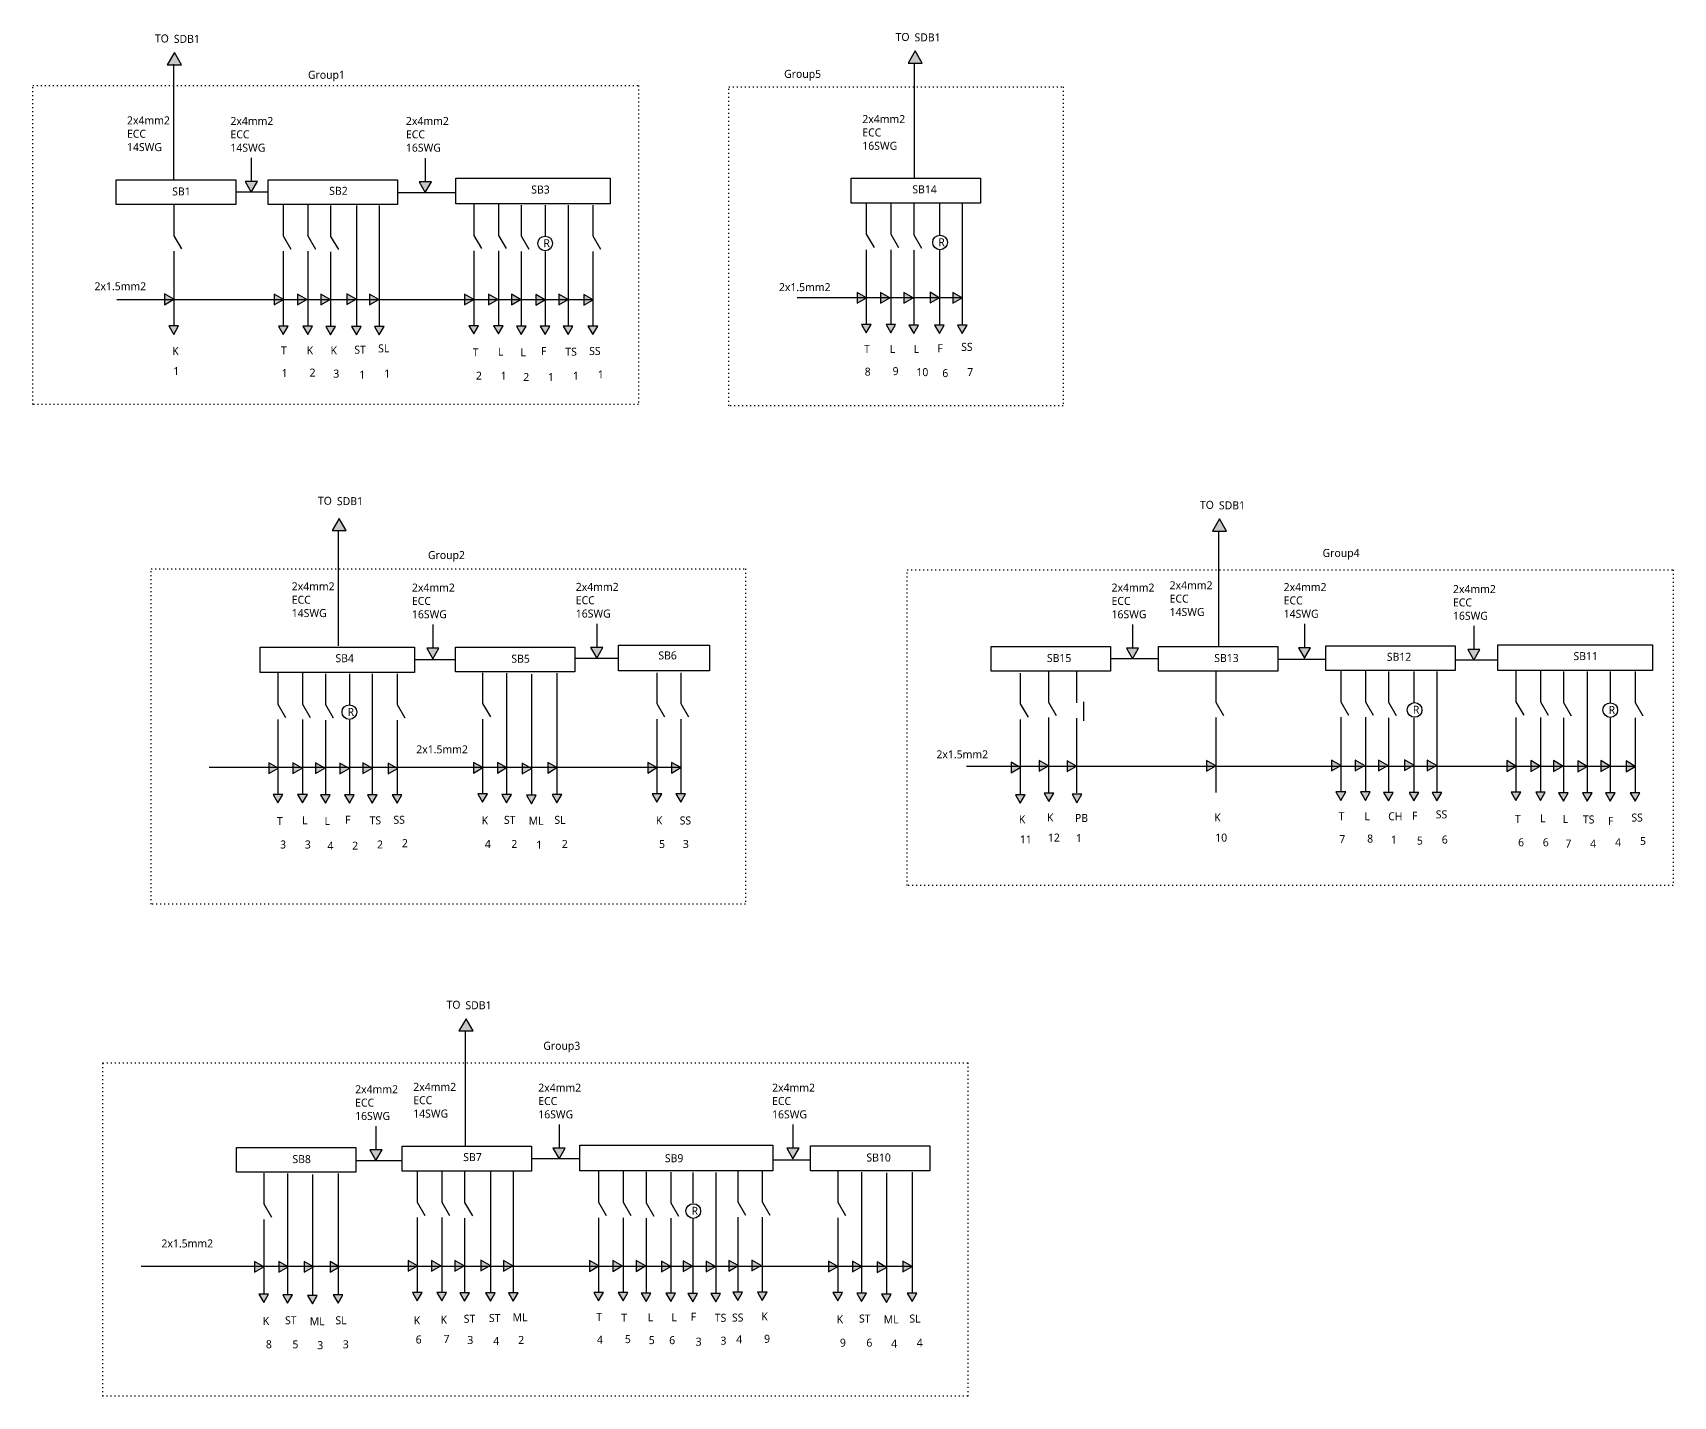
# Model space of a CAD drawing. Header units: inches. Extents: x 25 to 189, y -88 to 48.
import ezdxf

# ---------------------------------------------------------------- set-up
doc = ezdxf.new("R2010")
doc.units = ezdxf.units.IN
doc.header["$LTSCALE"] = 0.1
doc.header["$MEASUREMENT"] = 0
doc.linetypes.add('ACAD_ISO07W100', pattern=[3, 0, -3])

msp = doc.modelspace()

# ---------------------------------------------------------------- hatches: boundary and pattern name
at = {"linetype": 'Continuous'}
h = msp.add_hatch(color=250, dxfattribs=at)
h.paths.add_polyline_path([(39.34, 17.85), (39.82, 18.69), (38.85, 18.69)])
h.paths.add_polyline_path([(39.34, 21.36), (38.41, 21.89), (38.41, 20.82)])
h.paths.add_polyline_path([(50.29, 21.34), (49.36, 21.88), (49.36, 20.8)])
h.paths.add_polyline_path([(52.63, 21.34), (51.7, 21.88), (51.7, 20.8)])
h.paths.add_polyline_path([(54.97, 21.34), (54.04, 21.88), (54.04, 20.8)])
h.paths.add_polyline_path([(57.57, 21.37), (56.65, 21.91), (56.65, 20.84)])
h.paths.add_polyline_path([(59.85, 21.34), (58.92, 21.88), (58.92, 20.8)])
h.paths.add_polyline_path([(50.27, 17.85), (50.76, 18.68), (49.79, 18.68)])
h.paths.add_polyline_path([(52.73, 17.85), (53.21, 18.68), (52.25, 18.68)])
h.paths.add_polyline_path([(55.02, 17.79), (55.51, 18.63), (54.54, 18.63)])
h.paths.add_polyline_path([(57.59, 17.79), (58.07, 18.63), (57.1, 18.63)])
h.paths.add_polyline_path([(59.88, 17.79), (60.36, 18.63), (59.4, 18.63)])
h.paths.add_polyline_path([(69.33, 21.34), (68.41, 21.88), (68.41, 20.81)])
h.paths.add_polyline_path([(71.74, 21.34), (70.81, 21.88), (70.81, 20.81)])
h.paths.add_polyline_path([(74.02, 21.34), (73.09, 21.88), (73.09, 20.81)])
h.paths.add_polyline_path([(76.45, 21.31), (75.53, 21.84), (75.53, 20.77)])
h.paths.add_polyline_path([(78.76, 21.34), (77.83, 21.88), (77.83, 20.81)])
h.paths.add_polyline_path([(81.27, 21.31), (80.34, 21.84), (80.34, 20.77)])
h.paths.add_polyline_path([(69.33, 17.89), (69.81, 18.72), (68.85, 18.72)])
h.paths.add_polyline_path([(71.79, 17.89), (72.27, 18.72), (71.3, 18.72)])
h.paths.add_polyline_path([(74.08, 17.83), (74.56, 18.67), (73.6, 18.67)])
h.paths.add_polyline_path([(76.46, 17.83), (76.95, 18.67), (75.98, 18.67)])
h.paths.add_polyline_path([(78.76, 17.83), (79.24, 18.67), (78.28, 18.67)])
h.paths.add_polyline_path([(81.24, 17.83), (81.72, 18.67), (80.75, 18.67)])
h.paths.add_polyline_path([(64.48, 32.04), (65.09, 33.09), (63.87, 33.09)])
h.paths.add_polyline_path([(47.09, 32.08), (47.7, 33.13), (46.48, 33.13)])
h.paths.add_polyline_path([(39.4, 46.04), (38.69, 44.81), (40.1, 44.81)])
h = msp.add_hatch(color=250, dxfattribs=at)
h.paths.add_polyline_path([(113.46, 46.19), (112.75, 44.96), (114.16, 44.96)])
h.paths.add_polyline_path([(108.59, 21.49), (107.66, 22.03), (107.66, 20.96)])
h.paths.add_polyline_path([(110.93, 21.49), (110, 22.03), (110, 20.96)])
h.paths.add_polyline_path([(113.27, 21.49), (112.34, 22.03), (112.34, 20.96)])
h.paths.add_polyline_path([(115.87, 21.52), (114.95, 22.06), (114.95, 20.99)])
h.paths.add_polyline_path([(118.15, 21.49), (117.22, 22.03), (117.22, 20.96)])
h.paths.add_polyline_path([(108.57, 18), (109.06, 18.83), (108.09, 18.83)])
h.paths.add_polyline_path([(111.03, 18), (111.51, 18.83), (110.55, 18.83)])
h.paths.add_polyline_path([(113.32, 17.94), (113.81, 18.78), (112.84, 18.78)])
h.paths.add_polyline_path([(115.89, 17.94), (116.37, 18.78), (115.4, 18.78)])
h.paths.add_polyline_path([(118.18, 17.94), (118.66, 18.78), (117.7, 18.78)])
h = msp.add_hatch(color=250, dxfattribs=at)
h.paths.add_polyline_path([(49.76, -25.51), (48.83, -24.98), (48.83, -26.05)])
h.paths.add_polyline_path([(52.16, -25.51), (51.23, -24.98), (51.23, -26.05)])
h.paths.add_polyline_path([(54.44, -25.51), (53.51, -24.98), (53.51, -26.05)])
h.paths.add_polyline_path([(56.88, -25.55), (55.95, -25.01), (55.95, -26.08)])
h.paths.add_polyline_path([(59.18, -25.51), (58.25, -24.98), (58.25, -26.05)])
h.paths.add_polyline_path([(61.69, -25.55), (60.76, -25.01), (60.76, -26.08)])
h.paths.add_polyline_path([(49.75, -28.96), (50.23, -28.13), (49.27, -28.13)])
h.paths.add_polyline_path([(61.66, -29.02), (62.14, -28.18), (61.17, -28.18)])
h.paths.add_polyline_path([(59.18, -29.02), (59.66, -28.18), (58.7, -28.18)])
h.paths.add_polyline_path([(56.89, -29.02), (57.37, -28.18), (56.4, -28.18)])
h.paths.add_polyline_path([(54.5, -29.02), (54.98, -28.18), (54.02, -28.18)])
h.paths.add_polyline_path([(52.21, -28.96), (52.69, -28.13), (51.72, -28.13)])
h.paths.add_polyline_path([(77.65, -25.46), (76.73, -24.93), (76.73, -26)])
h.paths.add_polyline_path([(75.09, -25.55), (74.16, -25.02), (74.16, -26.09)])
h.paths.add_polyline_path([(72.61, -25.46), (71.69, -24.93), (71.69, -26)])
h.paths.add_polyline_path([(70.23, -25.46), (69.3, -24.93), (69.3, -26)])
h.paths.add_polyline_path([(70.22, -28.92), (70.7, -28.08), (69.74, -28.08)])
h.paths.add_polyline_path([(72.61, -28.97), (73.09, -28.13), (72.13, -28.13)])
h.paths.add_polyline_path([(75.09, -29.06), (75.57, -28.22), (74.6, -28.22)])
h.paths.add_polyline_path([(77.65, -28.97), (78.13, -28.13), (77.17, -28.13)])
h.paths.add_polyline_path([(87.64, -25.46), (86.72, -24.93), (86.72, -26)])
h.paths.add_polyline_path([(90.03, -25.46), (89.1, -24.93), (89.1, -26)])
h.paths.add_polyline_path([(87.64, -28.92), (88.12, -28.08), (87.16, -28.08)])
h.paths.add_polyline_path([(90.03, -28.92), (90.51, -28.08), (89.54, -28.08)])
h.paths.add_polyline_path([(65.24, -14.57), (65.85, -13.52), (64.63, -13.52)])
h.paths.add_polyline_path([(81.62, -14.5), (82.23, -13.45), (81.01, -13.45)])
h.paths.add_polyline_path([(55.87, -0.54), (55.16, -1.77), (56.58, -1.77)])
h = msp.add_hatch(color=250, dxfattribs=at)
h.paths.add_polyline_path([(143.89, -0.59), (143.18, -1.81), (144.6, -1.81)])
h.paths.add_polyline_path([(152.39, -14.52), (153, -13.47), (151.78, -13.47)])
h.paths.add_polyline_path([(135.19, -14.57), (135.8, -13.52), (134.58, -13.52)])
h.paths.add_polyline_path([(169.33, -14.71), (169.94, -13.66), (168.72, -13.66)])
h.paths.add_polyline_path([(123.98, -25.45), (123.06, -24.91), (123.06, -25.99)])
h.paths.add_polyline_path([(126.79, -25.27), (125.87, -24.74), (125.87, -25.81)])
h.paths.add_polyline_path([(129.6, -25.32), (128.67, -24.79), (128.67, -25.86)])
h.paths.add_polyline_path([(143.53, -25.27), (142.6, -24.74), (142.6, -25.81)])
h.paths.add_polyline_path([(156.04, -25.24), (155.11, -24.7), (155.11, -25.77)])
h.paths.add_polyline_path([(158.38, -25.24), (157.45, -24.7), (157.45, -25.77)])
h.paths.add_polyline_path([(160.72, -25.24), (159.79, -24.7), (159.79, -25.77)])
h.paths.add_polyline_path([(163.33, -25.2), (162.4, -24.67), (162.4, -25.74)])
h.paths.add_polyline_path([(165.6, -25.24), (164.67, -24.7), (164.67, -25.77)])
h.paths.add_polyline_path([(173.54, -25.3), (172.61, -24.76), (172.61, -25.83)])
h.paths.add_polyline_path([(175.95, -25.3), (175.02, -24.76), (175.02, -25.83)])
h.paths.add_polyline_path([(178.22, -25.3), (177.29, -24.76), (177.29, -25.83)])
h.paths.add_polyline_path([(180.66, -25.33), (179.73, -24.79), (179.73, -25.87)])
h.paths.add_polyline_path([(182.97, -25.3), (182.04, -24.76), (182.04, -25.83)])
h.paths.add_polyline_path([(185.47, -25.33), (184.54, -24.79), (184.54, -25.87)])
h.paths.add_polyline_path([(156.02, -28.73), (156.51, -27.89), (155.54, -27.89)])
h.paths.add_polyline_path([(158.48, -28.73), (158.96, -27.89), (158, -27.89)])
h.paths.add_polyline_path([(160.78, -28.78), (161.26, -27.95), (160.29, -27.95)])
h.paths.add_polyline_path([(163.34, -28.78), (163.82, -27.95), (162.85, -27.95)])
h.paths.add_polyline_path([(165.63, -28.78), (166.12, -27.95), (165.15, -27.95)])
h.paths.add_polyline_path([(173.54, -28.75), (174.02, -27.91), (173.05, -27.91)])
h.paths.add_polyline_path([(175.99, -28.75), (176.47, -27.91), (175.51, -27.91)])
h.paths.add_polyline_path([(178.29, -28.8), (178.77, -27.97), (177.8, -27.97)])
h.paths.add_polyline_path([(180.67, -28.8), (181.15, -27.97), (180.19, -27.97)])
h.paths.add_polyline_path([(182.96, -28.8), (183.45, -27.97), (182.48, -27.97)])
h.paths.add_polyline_path([(185.44, -28.8), (185.92, -27.97), (184.96, -27.97)])
h = msp.add_hatch(color=250, dxfattribs=at)
h.paths.add_polyline_path([(129.64, -28.96), (130.12, -28.12), (129.16, -28.12)])
h.paths.add_polyline_path([(126.84, -28.83), (127.32, -28), (126.36, -28)])
h.paths.add_polyline_path([(123.98, -29.02), (124.46, -28.19), (123.49, -28.19)])
h = msp.add_hatch(color=250, dxfattribs=at)
h.paths.add_polyline_path([(48.35, -75.36), (47.42, -74.82), (47.42, -75.89)])
h.paths.add_polyline_path([(50.76, -75.36), (49.83, -74.82), (49.83, -75.89)])
h.paths.add_polyline_path([(53.3, -75.36), (52.37, -74.82), (52.37, -75.89)])
h.paths.add_polyline_path([(55.88, -75.36), (54.96, -74.82), (54.96, -75.89)])
h.paths.add_polyline_path([(48.33, -78.93), (48.81, -78.1), (47.85, -78.1)])
h.paths.add_polyline_path([(50.72, -78.99), (51.2, -78.15), (50.24, -78.15)])
h.paths.add_polyline_path([(53.2, -79.07), (53.68, -78.24), (52.71, -78.24)])
h.paths.add_polyline_path([(55.76, -78.99), (56.24, -78.15), (55.28, -78.15)])
h.paths.add_polyline_path([(63.69, -75.25), (62.76, -74.72), (62.76, -75.79)])
h.paths.add_polyline_path([(66.03, -75.25), (65.1, -74.72), (65.1, -75.79)])
h.paths.add_polyline_path([(68.37, -75.25), (67.44, -74.72), (67.44, -75.79)])
h.paths.add_polyline_path([(70.97, -75.22), (70.05, -74.69), (70.05, -75.76)])
h.paths.add_polyline_path([(73.25, -75.25), (72.32, -74.72), (72.32, -75.79)])
h.paths.add_polyline_path([(63.67, -78.75), (64.16, -77.91), (63.19, -77.91)])
h.paths.add_polyline_path([(66.13, -78.75), (66.61, -77.91), (65.65, -77.91)])
h.paths.add_polyline_path([(68.42, -78.8), (68.91, -77.96), (67.94, -77.96)])
h.paths.add_polyline_path([(70.99, -78.8), (71.47, -77.96), (70.5, -77.96)])
h.paths.add_polyline_path([(73.28, -78.8), (73.76, -77.96), (72.8, -77.96)])
h.paths.add_polyline_path([(81.82, -75.27), (80.89, -74.74), (80.89, -75.81)])
h.paths.add_polyline_path([(84.16, -75.27), (83.23, -74.74), (83.23, -75.81)])
h.paths.add_polyline_path([(86.5, -75.27), (85.57, -74.74), (85.57, -75.81)])
h.paths.add_polyline_path([(89.04, -75.33), (88.11, -74.8), (88.11, -75.87)])
h.paths.add_polyline_path([(91.21, -75.29), (90.28, -74.75), (90.28, -75.83)])
h.paths.add_polyline_path([(93.49, -75.32), (92.56, -74.79), (92.56, -75.86)])
h.paths.add_polyline_path([(95.78, -75.24), (94.85, -74.71), (94.85, -75.78)])
h.paths.add_polyline_path([(98.08, -75.24), (97.15, -74.7), (97.15, -75.77)])
h.paths.add_polyline_path([(81.81, -78.77), (82.29, -77.93), (81.32, -77.93)])
h.paths.add_polyline_path([(84.26, -78.77), (84.74, -77.93), (83.78, -77.93)])
h.paths.add_polyline_path([(86.56, -78.82), (87.04, -77.98), (86.07, -77.98)])
h.paths.add_polyline_path([(89.02, -78.82), (89.5, -77.99), (88.54, -77.99)])
h.paths.add_polyline_path([(95.72, -78.73), (96.2, -77.89), (95.24, -77.89)])
h.paths.add_polyline_path([(91.22, -78.87), (91.71, -78.03), (90.74, -78.03)])
h.paths.add_polyline_path([(93.52, -78.87), (94, -78.03), (93.04, -78.03)])
h.paths.add_polyline_path([(98.18, -78.73), (98.66, -77.89), (97.69, -77.89)])
h.paths.add_polyline_path([(105.73, -75.32), (104.8, -74.78), (104.8, -75.85)])
h.paths.add_polyline_path([(108.12, -75.32), (107.19, -74.78), (107.19, -75.85)])
h.paths.add_polyline_path([(110.59, -75.41), (109.66, -74.87), (109.66, -75.94)])
h.paths.add_polyline_path([(113.16, -75.32), (112.23, -74.78), (112.23, -75.85)])
h.paths.add_polyline_path([(113.15, -78.82), (113.64, -77.99), (112.67, -77.99)])
h.paths.add_polyline_path([(110.59, -78.91), (111.07, -78.08), (110.11, -78.08)])
h.paths.add_polyline_path([(108.11, -78.82), (108.6, -77.99), (107.63, -77.99)])
h.paths.add_polyline_path([(105.72, -78.77), (106.21, -77.93), (105.24, -77.93)])
h.paths.add_polyline_path([(101.25, -64.56), (101.86, -63.51), (100.64, -63.51)])
h.paths.add_polyline_path([(77.86, -64.56), (78.47, -63.51), (77.25, -63.51)])
h.paths.add_polyline_path([(59.55, -64.72), (60.16, -63.66), (58.95, -63.66)])
h.paths.add_polyline_path([(68.56, -50.56), (67.85, -51.78), (69.26, -51.78)])

# ---------------------------------------------------------------- linework, layer by layer
for p, q in [((39.34, 33.3), (39.34, 44.85)), ((113.4, 33.45), (113.4, 45)), ((47.09, 35.5), (47.09, 33.13)), ((64.48, 35.47), (64.48, 33.09)), ((61.69, 33.3), (61.69, 30.82)), ((82.97, 33.45), (82.97, 30.89)), ((119.99, 33.45), (119.99, 30.97)), ((45.52, 32.09), (48.76, 32.09)), ((61.69, 32.04), (67.49, 32.04)), ((39.34, 30.8), (39.34, 30.82)), ((39.34, 30.8), (39.34, 27.71)), ((50.27, 30.79), (50.27, 27.71)), ((52.73, 30.79), (52.73, 27.71)), ((55.02, 30.74), (55.02, 27.65)), ((57.59, 30.74), (57.59, 27.65)), ((59.88, 30.74), (59.88, 27.65)), ((69.33, 30.84), (69.33, 27.75)), ((71.79, 30.84), (71.79, 27.75)), ((74.08, 30.78), (74.08, 27.7)), ((76.46, 30.78), (76.46, 27.7)), ((78.76, 30.78), (78.76, 27.7)), ((81.24, 30.78), (81.24, 27.7)), ((108.57, 30.95), (108.57, 27.86)), ((111.03, 30.95), (111.03, 27.86)), ((113.32, 30.89), (113.32, 27.81)), ((115.89, 30.89), (115.89, 27.81)), ((118.18, 30.89), (118.18, 27.81)), ((39.34, 27.71), (40.11, 26.39)), ((50.27, 27.71), (51.05, 26.38)), ((52.73, 27.71), (53.5, 26.38)), ((55.02, 27.65), (55.8, 26.32)), ((57.59, 27.65), (57.59, 26.11)), ((59.88, 27.65), (59.88, 26.11)), ((69.33, 27.75), (70.1, 26.42)), ((71.79, 27.75), (72.56, 26.42)), ((74.08, 27.7), (74.85, 26.37)), ((78.76, 27.7), (78.76, 26.15)), ((81.24, 27.7), (82.01, 26.37)), ((108.57, 27.86), (109.35, 26.53)), ((108.57, 26.31), (108.57, 18.83)), ((111.03, 27.86), (111.8, 26.53)), ((111.03, 26.31), (111.03, 18.83)), ((113.32, 27.81), (114.1, 26.48)), ((113.32, 26.26), (113.32, 18.78)), ((115.89, 26.26), (115.89, 18.78)), ((118.18, 27.81), (118.18, 26.26)), ((118.18, 26.26), (118.18, 18.78)), ((39.34, 26.17), (39.34, 18.69)), ((50.27, 26.16), (50.27, 18.68)), ((52.73, 26.16), (52.73, 18.68)), ((55.02, 26.11), (55.02, 18.63)), ((57.59, 26.11), (57.59, 18.63)), ((59.88, 26.11), (59.88, 18.63)), ((69.33, 26.21), (69.33, 18.72)), ((71.79, 26.21), (71.79, 18.72)), ((74.08, 26.15), (74.08, 18.67)), ((76.46, 26.15), (76.46, 18.67)), ((78.76, 26.15), (78.76, 18.67)), ((81.24, 26.15), (81.24, 18.67)), ((33.65, 21.34), (81.16, 21.34)), ((118.15, 21.49), (101.68, 21.49)), ((55.81, -13.28), (55.81, -1.73)), ((143.83, -13.33), (143.83, -1.78)), ((65.24, -11.14), (65.24, -13.52)), ((81.62, -11.07), (81.62, -13.45)), ((135.19, -11.15), (135.19, -13.52)), ((152.39, -11.09), (152.39, -13.47)), ((169.32, -11.29), (169.32, -13.66)), ((63.39, -13.4), (63.39, -15.96)), ((63.46, -14.64), (67.5, -14.64)), ((79.49, -14.5), (83.75, -14.5)), ((133.02, -14.54), (137.78, -14.54)), ((149.72, -14.61), (154.56, -14.61)), ((167.45, -13.28), (167.45, -15.76)), ((167.45, -14.68), (171.7, -14.68)), ((187.18, -13.19), (187.18, -15.74)), ((49.75, -16.02), (49.75, -19.1)), ((52.21, -16.02), (52.21, -19.1)), ((54.5, -16.07), (54.5, -19.16)), ((56.89, -16.07), (56.89, -19.16)), ((59.18, -16.07), (59.18, -19.16)), ((61.66, -16.07), (61.66, -19.16)), ((70.22, -15.97), (70.22, -19.05)), ((72.61, -16.02), (72.61, -19.11)), ((75.09, -16.11), (75.09, -19.2)), ((77.65, -16.02), (77.65, -19.11)), ((87.64, -15.97), (87.64, -19.05)), ((90.03, -15.97), (90.03, -19.05)), ((123.98, -16.01), (123.98, -19.09)), ((126.79, -15.83), (126.79, -18.92)), ((129.6, -15.88), (129.6, -18.97)), ((143.53, -15.83), (143.53, -18.92)), ((156.02, -15.78), (156.02, -18.87)), ((158.48, -15.78), (158.48, -18.87)), ((160.78, -15.84), (160.78, -18.92)), ((163.34, -15.84), (163.34, -18.92)), ((165.63, -15.84), (165.63, -18.92)), ((173.54, -15.8), (173.54, -18.89)), ((175.99, -15.8), (175.99, -18.89)), ((178.29, -15.86), (178.29, -18.94)), ((180.67, -15.86), (180.67, -18.94)), ((182.96, -15.86), (182.96, -18.94)), ((185.44, -15.86), (185.44, -18.94)), ((49.75, -19.1), (50.52, -20.43)), ((52.21, -19.1), (52.98, -20.43)), ((54.5, -19.16), (55.27, -20.49)), ((59.18, -19.16), (59.18, -20.7)), ((61.66, -19.16), (62.43, -20.49)), ((70.22, -19.05), (70.99, -20.38)), ((72.61, -19.11), (72.61, -20.65)), ((75.09, -19.2), (75.09, -20.74)), ((77.65, -19.11), (77.65, -20.65)), ((87.64, -19.05), (88.41, -20.38)), ((90.03, -19.05), (90.8, -20.38)), ((123.98, -19.09), (124.76, -20.42)), ((126.79, -18.92), (127.57, -20.25)), ((130.31, -18.87), (130.31, -20.77)), ((143.53, -18.92), (144.3, -20.25)), ((156.02, -18.87), (156.8, -20.2)), ((158.48, -18.87), (159.25, -20.2)), ((160.78, -18.92), (161.55, -20.25)), ((165.63, -18.92), (165.63, -20.47)), ((173.54, -18.89), (174.31, -20.22)), ((175.99, -18.89), (176.76, -20.22)), ((178.29, -18.94), (179.06, -20.27)), ((180.67, -18.94), (180.67, -20.49)), ((185.44, -18.94), (186.21, -20.27)), ((49.75, -20.65), (49.75, -28.13)), ((52.21, -20.65), (52.21, -28.13)), ((54.5, -20.7), (54.5, -28.18)), ((56.89, -20.7), (56.89, -28.18)), ((59.18, -20.7), (59.18, -28.18)), ((61.66, -20.7), (61.66, -28.18)), ((70.22, -20.6), (70.22, -28.08)), ((72.61, -20.65), (72.61, -28.13)), ((75.09, -20.74), (75.09, -28.22)), ((77.65, -20.65), (77.65, -28.13)), ((87.64, -20.6), (87.64, -28.08)), ((90.03, -20.6), (90.03, -28.08)), ((123.98, -20.64), (123.98, -28.12)), ((126.79, -20.46), (126.79, -27.94)), ((129.6, -20.51), (129.6, -27.99)), ((143.53, -20.46), (143.53, -27.94)), ((156.02, -20.41), (156.02, -27.89)), ((158.48, -20.41), (158.48, -27.89)), ((160.78, -20.47), (160.78, -27.95)), ((163.34, -20.47), (163.34, -27.95)), ((165.63, -20.47), (165.63, -27.95)), ((173.54, -20.43), (173.54, -27.91)), ((175.99, -20.43), (175.99, -27.91)), ((178.29, -20.49), (178.29, -27.97)), ((180.67, -20.49), (180.67, -27.97)), ((182.96, -20.49), (182.96, -27.97)), ((185.44, -20.49), (185.44, -27.97)), ((90.03, -25.46), (42.86, -25.46)), ((185.47, -25.33), (118.61, -25.33)), ((68.5, -63.3), (68.5, -51.74)), ((59.55, -61.29), (59.55, -63.66)), ((77.86, -61.14), (77.86, -63.51)), ((101.24, -61.14), (101.24, -63.51)), ((75.09, -63.3), (75.09, -65.78)), ((57.56, -64.72), (62.17, -64.72)), ((75.16, -64.53), (79.83, -64.53)), ((99.29, -64.67), (102.99, -64.67)), ((48.33, -65.99), (48.33, -69.07)), ((50.72, -66.04), (50.72, -69.13)), ((53.2, -66.13), (53.2, -69.21)), ((55.76, -66.04), (55.76, -69.13)), ((63.67, -65.8), (63.67, -68.89)), ((66.13, -65.8), (66.13, -68.89)), ((68.42, -65.85), (68.42, -68.94)), ((70.99, -65.85), (70.99, -68.94)), ((73.28, -65.85), (73.28, -68.94)), ((81.81, -65.82), (81.81, -68.9)), ((84.26, -65.82), (84.26, -68.9)), ((86.56, -65.87), (86.56, -68.96)), ((89.02, -65.88), (89.02, -68.96)), ((91.22, -65.92), (91.22, -69.01)), ((93.52, -65.92), (93.52, -69.01)), ((95.72, -65.78), (95.72, -68.87)), ((98.18, -65.78), (98.18, -68.87)), ((105.72, -65.82), (105.72, -68.91)), ((108.11, -65.88), (108.11, -68.96)), ((110.59, -65.96), (110.59, -69.05)), ((113.15, -65.88), (113.15, -68.96)), ((63.67, -68.89), (64.45, -70.22)), ((66.13, -68.89), (66.9, -70.22)), ((95.72, -68.87), (96.49, -70.2)), ((98.18, -68.87), (98.95, -70.2)), ((48.33, -69.07), (49.1, -70.4)), ((50.72, -69.13), (50.72, -70.67)), ((53.2, -69.21), (53.2, -70.76)), ((55.76, -69.13), (55.76, -70.67)), ((63.67, -70.43), (63.67, -77.91)), ((66.13, -70.43), (66.13, -77.91)), ((68.42, -68.94), (69.2, -70.27)), ((68.42, -70.48), (68.42, -77.96)), ((70.99, -68.94), (70.99, -70.48)), ((70.99, -70.48), (70.99, -77.96)), ((73.28, -68.94), (73.28, -70.48)), ((73.28, -70.48), (73.28, -77.96)), ((81.81, -68.9), (82.58, -70.23)), ((81.81, -70.45), (81.81, -77.93)), ((84.26, -68.9), (85.03, -70.23)), ((84.26, -70.45), (84.26, -77.93)), ((86.56, -68.96), (87.33, -70.29)), ((86.56, -70.5), (86.56, -77.98)), ((89.02, -68.96), (89.79, -70.29)), ((89.02, -70.51), (89.02, -77.99)), ((93.52, -69.01), (93.52, -70.55)), ((95.72, -70.41), (95.72, -77.89)), ((98.18, -70.41), (98.18, -77.89)), ((105.72, -68.91), (106.5, -70.24)), ((105.72, -70.45), (105.72, -77.93)), ((108.11, -68.96), (108.11, -70.51)), ((108.11, -70.51), (108.11, -77.99)), ((110.59, -69.05), (110.59, -70.59)), ((113.15, -68.96), (113.15, -70.51)), ((113.15, -70.51), (113.15, -77.99)), ((48.33, -70.62), (48.33, -78.1)), ((50.72, -70.67), (50.72, -78.15)), ((53.2, -70.76), (53.2, -78.24)), ((55.76, -70.67), (55.76, -78.15)), ((91.22, -70.55), (91.22, -78.03)), ((93.52, -70.55), (93.52, -78.03)), ((110.59, -70.59), (110.59, -78.08)), ((113.15, -75.32), (36.06, -75.32))]:
    msp.add_line(p, q, dxfattribs=at)
for points in [[(39.4, 46.04), (38.69, 44.81), (40.1, 44.81)], [(113.46, 46.19), (112.75, 44.96), (114.16, 44.96)], [(33.59, 33.3), (45.53, 33.3), (45.53, 30.82), (33.59, 30.82)], [(47.09, 32.08), (47.7, 33.13), (46.48, 33.13)], [(64.48, 32.04), (65.09, 33.09), (63.87, 33.09)], [(39.34, 21.36), (38.41, 21.89), (38.41, 20.82)], [(50.29, 21.34), (49.36, 21.88), (49.36, 20.8)], [(52.63, 21.34), (51.7, 21.88), (51.7, 20.8)], [(54.97, 21.34), (54.04, 21.88), (54.04, 20.8)], [(57.57, 21.37), (56.65, 21.91), (56.65, 20.84)], [(59.85, 21.34), (58.92, 21.88), (58.92, 20.8)], [(69.33, 21.34), (68.41, 21.88), (68.41, 20.81)], [(71.74, 21.34), (70.81, 21.88), (70.81, 20.81)], [(74.02, 21.34), (73.09, 21.88), (73.09, 20.81)], [(76.45, 21.31), (75.53, 21.84), (75.53, 20.77)], [(78.76, 21.34), (77.83, 21.88), (77.83, 20.81)], [(81.27, 21.31), (80.34, 21.84), (80.34, 20.77)], [(108.59, 21.49), (107.66, 22.03), (107.66, 20.96)], [(110.93, 21.49), (110, 22.03), (110, 20.96)], [(113.27, 21.49), (112.34, 22.03), (112.34, 20.96)], [(115.87, 21.52), (114.95, 22.06), (114.95, 20.99)], [(118.15, 21.49), (117.22, 22.03), (117.22, 20.96)], [(39.34, 17.85), (39.82, 18.69), (38.85, 18.69)], [(50.27, 17.85), (50.76, 18.68), (49.79, 18.68)], [(52.73, 17.85), (53.21, 18.68), (52.25, 18.68)], [(55.02, 17.79), (55.51, 18.63), (54.54, 18.63)], [(57.59, 17.79), (58.07, 18.63), (57.1, 18.63)], [(59.88, 17.79), (60.36, 18.63), (59.4, 18.63)], [(69.33, 17.89), (69.81, 18.72), (68.85, 18.72)], [(71.79, 17.89), (72.27, 18.72), (71.3, 18.72)], [(74.08, 17.83), (74.56, 18.67), (73.6, 18.67)], [(76.46, 17.83), (76.95, 18.67), (75.98, 18.67)], [(78.76, 17.83), (79.24, 18.67), (78.28, 18.67)], [(81.24, 17.83), (81.72, 18.67), (80.75, 18.67)], [(108.57, 18), (109.06, 18.83), (108.09, 18.83)], [(111.03, 18), (111.51, 18.83), (110.55, 18.83)], [(113.32, 17.94), (113.81, 18.78), (112.84, 18.78)], [(115.89, 17.94), (116.37, 18.78), (115.4, 18.78)], [(118.18, 17.94), (118.66, 18.78), (117.7, 18.78)], [(55.87, -0.54), (55.16, -1.77), (56.58, -1.77)], [(143.89, -0.59), (143.18, -1.81), (144.6, -1.81)], [(65.24, -14.57), (65.85, -13.52), (64.63, -13.52)], [(67.5, -13.42), (79.43, -13.42), (79.43, -15.89), (67.5, -15.89)], [(81.62, -14.5), (82.23, -13.45), (81.01, -13.45)], [(83.8, -13.23), (92.9, -13.23), (92.9, -15.79), (83.8, -15.79)], [(121.05, -13.34), (132.98, -13.34), (132.98, -15.82), (121.05, -15.82)], [(135.19, -14.57), (135.8, -13.52), (134.58, -13.52)], [(137.78, -13.34), (149.72, -13.34), (149.72, -15.82), (137.78, -15.82)], [(152.39, -14.52), (153, -13.47), (151.78, -13.47)], [(169.33, -14.71), (169.94, -13.66), (168.72, -13.66)], [(49.76, -25.51), (48.83, -24.98), (48.83, -26.05)], [(52.16, -25.51), (51.23, -24.98), (51.23, -26.05)], [(54.44, -25.51), (53.51, -24.98), (53.51, -26.05)], [(56.88, -25.55), (55.95, -25.01), (55.95, -26.08)], [(59.18, -25.51), (58.25, -24.98), (58.25, -26.05)], [(61.69, -25.55), (60.76, -25.01), (60.76, -26.08)], [(70.23, -25.46), (69.3, -24.93), (69.3, -26)], [(72.61, -25.46), (71.69, -24.93), (71.69, -26)], [(75.09, -25.55), (74.16, -25.02), (74.16, -26.09)], [(77.65, -25.46), (76.73, -24.93), (76.73, -26)], [(87.64, -25.46), (86.72, -24.93), (86.72, -26)], [(90.03, -25.46), (89.1, -24.93), (89.1, -26)], [(123.98, -25.45), (123.06, -24.91), (123.06, -25.99)], [(126.79, -25.27), (125.87, -24.74), (125.87, -25.81)], [(129.6, -25.32), (128.67, -24.79), (128.67, -25.86)], [(143.53, -25.27), (142.6, -24.74), (142.6, -25.81)], [(156.04, -25.24), (155.11, -24.7), (155.11, -25.77)], [(158.38, -25.24), (157.45, -24.7), (157.45, -25.77)], [(160.72, -25.24), (159.79, -24.7), (159.79, -25.77)], [(163.33, -25.2), (162.4, -24.67), (162.4, -25.74)], [(165.6, -25.24), (164.67, -24.7), (164.67, -25.77)], [(173.54, -25.3), (172.61, -24.76), (172.61, -25.83)], [(175.95, -25.3), (175.02, -24.76), (175.02, -25.83)], [(178.22, -25.3), (177.29, -24.76), (177.29, -25.83)], [(180.66, -25.33), (179.73, -24.79), (179.73, -25.87)], [(182.97, -25.3), (182.04, -24.76), (182.04, -25.83)], [(185.47, -25.33), (184.54, -24.79), (184.54, -25.87)], [(49.75, -28.96), (50.23, -28.13), (49.27, -28.13)], [(52.21, -28.96), (52.69, -28.13), (51.72, -28.13)], [(54.5, -29.02), (54.98, -28.18), (54.02, -28.18)], [(56.89, -29.02), (57.37, -28.18), (56.4, -28.18)], [(59.18, -29.02), (59.66, -28.18), (58.7, -28.18)], [(61.66, -29.02), (62.14, -28.18), (61.17, -28.18)], [(70.22, -28.92), (70.7, -28.08), (69.74, -28.08)], [(72.61, -28.97), (73.09, -28.13), (72.13, -28.13)], [(75.09, -29.06), (75.57, -28.22), (74.6, -28.22)], [(77.65, -28.97), (78.13, -28.13), (77.17, -28.13)], [(87.64, -28.92), (88.12, -28.08), (87.16, -28.08)], [(90.03, -28.92), (90.51, -28.08), (89.54, -28.08)], [(123.98, -29.02), (124.46, -28.19), (123.49, -28.19)], [(126.84, -28.83), (127.32, -28), (126.36, -28)], [(129.64, -28.96), (130.12, -28.12), (129.16, -28.12)], [(156.02, -28.73), (156.51, -27.89), (155.54, -27.89)], [(158.48, -28.73), (158.96, -27.89), (158, -27.89)], [(160.78, -28.78), (161.26, -27.95), (160.29, -27.95)], [(163.34, -28.78), (163.82, -27.95), (162.85, -27.95)], [(165.63, -28.78), (166.12, -27.95), (165.15, -27.95)], [(173.54, -28.75), (174.02, -27.91), (173.05, -27.91)], [(175.99, -28.75), (176.47, -27.91), (175.51, -27.91)], [(178.29, -28.8), (178.77, -27.97), (177.8, -27.97)], [(180.67, -28.8), (181.15, -27.97), (180.19, -27.97)], [(182.96, -28.8), (183.45, -27.97), (182.48, -27.97)], [(185.44, -28.8), (185.92, -27.97), (184.96, -27.97)], [(68.56, -50.56), (67.85, -51.78), (69.26, -51.78)], [(45.61, -63.43), (57.55, -63.43), (57.55, -65.91), (45.61, -65.91)], [(59.55, -64.72), (60.16, -63.66), (58.95, -63.66)], [(77.86, -64.56), (78.47, -63.51), (77.25, -63.51)], [(79.94, -63.21), (99.25, -63.21), (99.25, -65.75), (79.94, -65.75)], [(101.25, -64.56), (101.86, -63.51), (100.64, -63.51)], [(103, -63.27), (114.94, -63.27), (114.94, -65.75), (103, -65.75)], [(48.35, -75.36), (47.42, -74.82), (47.42, -75.89)], [(50.76, -75.36), (49.83, -74.82), (49.83, -75.89)], [(53.3, -75.36), (52.37, -74.82), (52.37, -75.89)], [(55.88, -75.36), (54.96, -74.82), (54.96, -75.89)], [(63.69, -75.25), (62.76, -74.72), (62.76, -75.79)], [(66.03, -75.25), (65.1, -74.72), (65.1, -75.79)], [(68.37, -75.25), (67.44, -74.72), (67.44, -75.79)], [(70.97, -75.22), (70.05, -74.69), (70.05, -75.76)], [(73.25, -75.25), (72.32, -74.72), (72.32, -75.79)], [(81.82, -75.27), (80.89, -74.74), (80.89, -75.81)], [(84.16, -75.27), (83.23, -74.74), (83.23, -75.81)], [(86.5, -75.27), (85.57, -74.74), (85.57, -75.81)], [(89.04, -75.33), (88.11, -74.8), (88.11, -75.87)], [(91.21, -75.29), (90.28, -74.75), (90.28, -75.83)], [(93.49, -75.32), (92.56, -74.79), (92.56, -75.86)], [(95.78, -75.24), (94.85, -74.71), (94.85, -75.78)], [(98.08, -75.24), (97.15, -74.7), (97.15, -75.77)], [(105.73, -75.32), (104.8, -74.78), (104.8, -75.85)], [(108.12, -75.32), (107.19, -74.78), (107.19, -75.85)], [(110.59, -75.41), (109.66, -74.87), (109.66, -75.94)], [(113.16, -75.32), (112.23, -74.78), (112.23, -75.85)], [(48.33, -78.93), (48.81, -78.1), (47.85, -78.1)], [(50.72, -78.99), (51.2, -78.15), (50.24, -78.15)], [(53.2, -79.07), (53.68, -78.24), (52.71, -78.24)], [(55.76, -78.99), (56.24, -78.15), (55.28, -78.15)], [(63.67, -78.75), (64.16, -77.91), (63.19, -77.91)], [(66.13, -78.75), (66.61, -77.91), (65.65, -77.91)], [(68.42, -78.8), (68.91, -77.96), (67.94, -77.96)], [(70.99, -78.8), (71.47, -77.96), (70.5, -77.96)], [(73.28, -78.8), (73.76, -77.96), (72.8, -77.96)], [(81.81, -78.77), (82.29, -77.93), (81.32, -77.93)], [(84.26, -78.77), (84.74, -77.93), (83.78, -77.93)], [(86.56, -78.82), (87.04, -77.98), (86.07, -77.98)], [(89.02, -78.82), (89.5, -77.99), (88.54, -77.99)], [(91.22, -78.87), (91.71, -78.03), (90.74, -78.03)], [(93.52, -78.87), (94, -78.03), (93.04, -78.03)], [(95.72, -78.73), (96.2, -77.89), (95.24, -77.89)], [(98.18, -78.73), (98.66, -77.89), (97.69, -77.89)], [(105.72, -78.77), (106.21, -77.93), (105.24, -77.93)], [(108.11, -78.82), (108.6, -77.99), (107.63, -77.99)], [(110.59, -78.91), (111.07, -78.08), (110.11, -78.08)], [(113.15, -78.82), (113.64, -77.99), (112.67, -77.99)]]:
    msp.add_lwpolyline(points, close=True, dxfattribs=at)
at = {"linetype": 'ACAD_ISO07W100'}
for points in [[(25.24, 42.74), (85.8, 42.74), (85.8, 10.85), (25.24, 10.85)], [(94.84, 42.6), (128.27, 42.6), (128.27, 10.71), (94.84, 10.71)], [(37.06, -5.57), (96.49, -5.57), (96.49, -39.11), (37.06, -39.11)], [(112.68, -5.69), (189.26, -5.69), (189.26, -37.25), (112.68, -37.25)], [(32.24, -54.97), (118.72, -54.97), (118.72, -88.29), (32.24, -88.29)]]:
    msp.add_lwpolyline(points, close=True, dxfattribs=at)
at = {"linetype": 'Continuous'}
for points in [[(61.69, 30.82), (48.78, 30.82), (48.78, 33.3), (61.69, 33.3)], [(82.97, 30.89), (67.53, 30.89), (67.53, 33.45), (82.97, 33.45)], [(119.99, 30.97), (107.08, 30.97), (107.08, 33.45), (119.99, 33.45)], [(63.39, -15.96), (47.96, -15.96), (47.96, -13.4), (63.39, -13.4)], [(167.45, -15.76), (154.53, -15.76), (154.53, -13.28), (167.45, -13.28)], [(187.18, -15.74), (171.74, -15.74), (171.74, -13.19), (187.18, -13.19)], [(75.09, -65.78), (62.18, -65.78), (62.18, -63.3), (75.09, -63.3)]]:
    msp.add_lwpolyline(points, dxfattribs=at)
for centre in [(76.47, 26.94), (115.95, 27.04), (56.89, -19.91), (163.4, -19.69), (182.97, -19.71), (91.28, -69.78)]:
    msp.add_circle(centre, 0.734, dxfattribs=at)

# ---------------------------------------------------------------- texts
at = {"linetype": 'Continuous', "char_height": 0.8, "width": 0.3799, "attachment_point": 1}
for s, insert in [('{\\fYu Gothic|b0|i0|c0|p34;TO}', (37.45, 47.83)), ('{\\fYu Gothic|b0|i0|c0|p34;SDB1}', (39.34, 47.79)), ('{\\fYu Gothic|b0|i0|c0|p34;TO}', (111.51, 47.98)), ('{\\fYu Gothic|b0|i0|c0|p34;SDB1}', (113.4, 47.94)), ('{\\fYu Gothic|b0|i0|c0|p34;Group5}', (100.36, 44.29)), ('{\\fYu Gothic|b0|i0|c0|p34;Group1}', (52.75, 44.2)), ('{\\fYu Gothic|b0|i0|c0|p34;2x4mm2\\PECC\\P14SWG}', (34.66, 39.64)), ('{\\fYu Gothic|b0|i0|c0|p34;2x4mm2\\PECC\\P14SWG}', (45, 39.58)), ('{\\fYu Gothic|b0|i0|c0|p34;2x4mm2\\PECC\\P16SWG}', (62.55, 39.58)), ('{\\fYu Gothic|b0|i0|c0|p34;2x4mm2\\PECC\\P16SWG}', (108.18, 39.77)), ('{\\fYu Gothic|b0|i0|c0|p34;SB1}', (39.18, 32.54)), ('{\\fYu Gothic|b0|i0|c0|p34;SB2}', (54.88, 32.6)), ('{\\fYu Gothic|b0|i0|c0|p34;SB3}', (75.08, 32.73)), ('{\\fYu Gothic|b0|i0|c0|p34;SB14}', (113.18, 32.75)), ('{\\fYu Gothic|b0|i0|c0|p34;R}', (76.3, 27.36)), ('{\\fYu Gothic|b0|i0|c0|p34;R}', (115.78, 27.46)), ('{\\fYu Gothic|b0|i0|c0|p34;2x1.5mm2}', (31.41, 23.06)), ('{\\fYu Gothic|b0|i0|c0|p34;2x1.5mm2}', (99.84, 22.97)), ('{\\fYu Gothic|b0|i0|c0|p34;K}', (39.18, 16.59)), ('{\\fYu Gothic|b0|i0|c0|p34;T}', (50.06, 16.65)), ('{\\fYu Gothic|b0|i0|c0|p34;K}', (52.63, 16.65)), ('{\\fYu Gothic|b0|i0|c0|p34;K}', (55.01, 16.65)), ('{\\fYu Gothic|b0|i0|c0|p34;ST}', (57.39, 16.72)), ('{\\fYu Gothic|b0|i0|c0|p34;SL}', (59.77, 16.85)), ('{\\fYu Gothic|b0|i0|c0|p34;T}', (69.23, 16.46)), ('{\\fYu Gothic|b0|i0|c0|p34;L}', (71.74, 16.52)), ('{\\fYu Gothic|b0|i0|c0|p34;L}', (73.99, 16.46)), ('{\\fYu Gothic|b0|i0|c0|p34;F}', (76.05, 16.59)), ('{\\fYu Gothic|b0|i0|c0|p34;TS}', (78.49, 16.52)), ('{\\fYu Gothic|b0|i0|c0|p34;SS}', (80.87, 16.59)), ('{\\fYu Gothic|b0|i0|c0|p34;T}', (108.36, 16.8)), ('{\\fYu Gothic|b0|i0|c0|p34;L}', (110.93, 16.8)), ('{\\fYu Gothic|b0|i0|c0|p34;L}', (113.31, 16.8)), ('{\\fYu Gothic|b0|i0|c0|p34;F}', (115.69, 16.87)), ('{\\fYu Gothic|b0|i0|c0|p34;SS}', (118.07, 17)), ('{\\fYu Gothic|b0|i0|c0|p34;1}', (39.28, 14.58)), ('{\\fYu Gothic|b0|i0|c0|p34;1}', (50.12, 14.38)), ('{\\fYu Gothic|b0|i0|c0|p34;2}', (52.91, 14.43)), ('{\\fYu Gothic|b0|i0|c0|p34;3}', (55.29, 14.33)), ('{\\fYu Gothic|b0|i0|c0|p34;1}', (57.88, 14.23)), ('{\\fYu Gothic|b0|i0|c0|p34;1}', (60.37, 14.33)), ('{\\fYu Gothic|b0|i0|c0|p34;2}', (69.55, 14.12)), ('{\\fYu Gothic|b0|i0|c0|p34;1}', (72.02, 14.12)), ('{\\fYu Gothic|b0|i0|c0|p34;2}', (74.28, 13.99)), ('{\\fYu Gothic|b0|i0|c0|p34;1}', (76.75, 13.99)), ('{\\fYu Gothic|b0|i0|c0|p34;1}', (79.24, 14.12)), ('{\\fYu Gothic|b0|i0|c0|p34;1}', (81.73, 14.25)), ('{\\fYu Gothic|b0|i0|c0|p34;8}', (108.42, 14.53)), ('{\\fYu Gothic|b0|i0|c0|p34;9}', (111.21, 14.58)), ('{\\fYu Gothic|b0|i0|c0|p34;10}', (113.59, 14.48)), ('{\\fYu Gothic|b0|i0|c0|p34;6}', (116.18, 14.38)), ('{\\fYu Gothic|b0|i0|c0|p34;7}', (118.67, 14.48)), ('{\\fYu Gothic|b0|i0|c0|p34;TO}', (53.75, 1.62)), ('{\\fYu Gothic|b0|i0|c0|p34;SDB1}', (55.65, 1.58)), ('{\\fYu Gothic|b0|i0|c0|p34;TO}', (141.94, 1.21)), ('{\\fYu Gothic|b0|i0|c0|p34;SDB1}', (143.84, 1.16)), ('{\\fYu Gothic|b0|i0|c0|p34;Group2}', (64.75, -3.81)), ('{\\fYu Gothic|b0|i0|c0|p34;Group4}', (154.2, -3.6)), ('{\\fYu Gothic|b0|i0|c0|p34;2x4mm2\\PECC\\P14SWG}', (51.13, -6.94)), ('{\\fYu Gothic|b0|i0|c0|p34;2x4mm2\\PECC\\P16SWG}', (63.15, -7.06)), ('{\\fYu Gothic|b0|i0|c0|p34;2x4mm2\\PECC\\P16SWG}', (79.53, -6.99)), ('{\\fYu Gothic|b0|i0|c0|p34;2x4mm2\\PECC\\P16SWG}', (133.1, -7.06)), ('{\\fYu Gothic|b0|i0|c0|p34;2x4mm2\\PECC\\P14SWG}', (138.91, -6.83)), ('{\\fYu Gothic|b0|i0|c0|p34;2x4mm2\\PECC\\P14SWG}', (150.31, -7.01)), ('{\\fYu Gothic|b0|i0|c0|p34;2x4mm2\\PECC\\P16SWG}', (167.24, -7.21)), ('{\\fYu Gothic|b0|i0|c0|p34;SB4}', (55.5, -14.12)), ('{\\fYu Gothic|b0|i0|c0|p34;SB5}', (73.09, -14.17)), ('{\\fYu Gothic|b0|i0|c0|p34;SB6}', (87.79, -13.84)), ('{\\fYu Gothic|b0|i0|c0|p34;SB15}', (126.64, -14.1)), ('{\\fYu Gothic|b0|i0|c0|p34;SB13}', (143.37, -14.1)), ('{\\fYu Gothic|b0|i0|c0|p34;SB12}', (160.63, -13.98)), ('{\\fYu Gothic|b0|i0|c0|p34;SB11}', (179.29, -13.91)), ('{\\fYu Gothic|b0|i0|c0|p34;R}', (56.72, -19.49)), ('{\\fYu Gothic|b0|i0|c0|p34;R}', (163.23, -19.27)), ('{\\fYu Gothic|b0|i0|c0|p34;R}', (182.8, -19.29)), ('{\\fYu Gothic|b0|i0|c0|p34;2x1.5mm2}', (63.58, -23.23)), ('{\\fYu Gothic|b0|i0|c0|p34;2x1.5mm2}', (115.59, -23.73)), ('{\\fYu Gothic|b0|i0|c0|p34;T}', (49.65, -30.39)), ('{\\fYu Gothic|b0|i0|c0|p34;L}', (52.16, -30.33)), ('{\\fYu Gothic|b0|i0|c0|p34;L}', (54.41, -30.39)), ('{\\fYu Gothic|b0|i0|c0|p34;F}', (56.47, -30.27)), ('{\\fYu Gothic|b0|i0|c0|p34;TS}', (58.91, -30.33)), ('{\\fYu Gothic|b0|i0|c0|p34;SS}', (61.3, -30.27)), ('{\\fYu Gothic|b0|i0|c0|p34;K}', (70.12, -30.34)), ('{\\fYu Gothic|b0|i0|c0|p34;ST}', (72.35, -30.28)), ('{\\fYu Gothic|b0|i0|c0|p34;ML}', (74.82, -30.37)), ('{\\fYu Gothic|b0|i0|c0|p34;SL}', (77.39, -30.28)), ('{\\fYu Gothic|b0|i0|c0|p34;K}', (87.54, -30.34)), ('{\\fYu Gothic|b0|i0|c0|p34;SS}', (89.92, -30.34)), ('{\\fYu Gothic|b0|i0|c0|p34;K}', (123.83, -30.22)), ('{\\fYu Gothic|b0|i0|c0|p34;K}', (126.64, -30.04)), ('{\\fYu Gothic|b0|i0|c0|p34;PB}', (129.44, -30.09)), ('{\\fYu Gothic|b0|i0|c0|p34;K}', (143.37, -30.04)), ('{\\fYu Gothic|b0|i0|c0|p34;T}', (155.81, -29.92)), ('{\\fYu Gothic|b0|i0|c0|p34;L}', (158.38, -29.92)), ('{\\fYu Gothic|b0|i0|c0|p34;CH}', (160.76, -29.92)), ('{\\fYu Gothic|b0|i0|c0|p34;F}', (163.14, -29.86)), ('{\\fYu Gothic|b0|i0|c0|p34;SS}', (165.52, -29.73)), ('{\\fYu Gothic|b0|i0|c0|p34;T}', (173.43, -30.18)), ('{\\fYu Gothic|b0|i0|c0|p34;L}', (175.94, -30.11)), ('{\\fYu Gothic|b0|i0|c0|p34;L}', (178.2, -30.18)), ('{\\fYu Gothic|b0|i0|c0|p34;TS}', (180.23, -30.24)), ('{\\fYu Gothic|b0|i0|c0|p34;F}', (182.73, -30.38)), ('{\\fYu Gothic|b0|i0|c0|p34;SS}', (185.08, -30.05)), ('{\\fYu Gothic|b0|i0|c0|p34;3}', (49.97, -32.74)), ('{\\fYu Gothic|b0|i0|c0|p34;3}', (52.44, -32.74)), ('{\\fYu Gothic|b0|i0|c0|p34;2}', (59.66, -32.74)), ('{\\fYu Gothic|b0|i0|c0|p34;2}', (62.15, -32.61)), ('{\\fYu Gothic|b0|i0|c0|p34;4}', (70.44, -32.69)), ('{\\fYu Gothic|b0|i0|c0|p34;2}', (73.09, -32.69)), ('{\\fYu Gothic|b0|i0|c0|p34;1}', (75.57, -32.77)), ('{\\fYu Gothic|b0|i0|c0|p34;2}', (78.13, -32.69)), ('{\\fYu Gothic|b0|i0|c0|p34;5}', (87.86, -32.69)), ('{\\fYu Gothic|b0|i0|c0|p34;3}', (90.24, -32.69)), ('{\\fYu Gothic|b0|i0|c0|p34;11}', (123.93, -32.23)), ('{\\fYu Gothic|b0|i0|c0|p34;12}', (126.74, -32.05)), ('{\\fYu Gothic|b0|i0|c0|p34;1}', (129.54, -32.1)), ('{\\fYu Gothic|b0|i0|c0|p34;10}', (143.47, -32.05)), ('{\\fYu Gothic|b0|i0|c0|p34;7}', (155.87, -32.2)), ('{\\fYu Gothic|b0|i0|c0|p34;8}', (158.66, -32.15)), ('{\\fYu Gothic|b0|i0|c0|p34;1}', (161.04, -32.25)), ('{\\fYu Gothic|b0|i0|c0|p34;5}', (163.63, -32.35)), ('{\\fYu Gothic|b0|i0|c0|p34;6}', (166.12, -32.25)), ('{\\fYu Gothic|b0|i0|c0|p34;6}', (173.75, -32.52)), ('{\\fYu Gothic|b0|i0|c0|p34;6}', (176.22, -32.52)), ('{\\fYu Gothic|b0|i0|c0|p34;7}', (178.48, -32.65)), ('{\\fYu Gothic|b0|i0|c0|p34;4}', (180.95, -32.65)), ('{\\fYu Gothic|b0|i0|c0|p34;4}', (183.45, -32.52)), ('{\\fYu Gothic|b0|i0|c0|p34;5}', (185.94, -32.39)), ('{\\fYu Gothic|b0|i0|c0|p34;4}', (54.7, -32.86)), ('{\\fYu Gothic|b0|i0|c0|p34;2}', (57.17, -32.86)), ('{\\fYu Gothic|b0|i0|c0|p34;TO}', (66.61, -48.76)), ('{\\fYu Gothic|b0|i0|c0|p34;SDB1}', (68.5, -48.81)), ('{\\fYu Gothic|b0|i0|c0|p34;Group3}', (76.28, -52.86)), ('{\\fYu Gothic|b0|i0|c0|p34;2x4mm2\\PECC\\P16SWG}', (57.47, -57.21)), ('{\\fYu Gothic|b0|i0|c0|p34;2x4mm2\\PECC\\P14SWG}', (63.28, -56.97)), ('{\\fYu Gothic|b0|i0|c0|p34;2x4mm2\\PECC\\P16SWG}', (75.78, -57.05)), ('{\\fYu Gothic|b0|i0|c0|p34;2x4mm2\\PECC\\P16SWG}', (99.16, -57.05)), ('{\\fYu Gothic|b0|i0|c0|p34;SB8}', (51.2, -64.19)), ('{\\fYu Gothic|b0|i0|c0|p34;SB7}', (68.28, -63.99)), ('{\\fYu Gothic|b0|i0|c0|p34;SB9}', (88.44, -64.1)), ('{\\fYu Gothic|b0|i0|c0|p34;SB10}', (108.59, -64.03)), ('{\\fYu Gothic|b0|i0|c0|p34;R}', (91.11, -69.36)), ('{\\fYu Gothic|b0|i0|c0|p34;2x1.5mm2}', (38.1, -72.62)), ('{\\fYu Gothic|b0|i0|c0|p34;K}', (48.23, -80.36)), ('{\\fYu Gothic|b0|i0|c0|p34;ST}', (50.46, -80.3)), ('{\\fYu Gothic|b0|i0|c0|p34;SL}', (55.5, -80.3)), ('{\\fYu Gothic|b0|i0|c0|p34;K}', (63.33, -80.32)), ('{\\fYu Gothic|b0|i0|c0|p34;K}', (66.01, -80.24)), ('{\\fYu Gothic|b0|i0|c0|p34;ST}', (68.33, -80.15)), ('{\\fYu Gothic|b0|i0|c0|p34;ST}', (70.85, -80.07)), ('{\\fYu Gothic|b0|i0|c0|p34;ML}', (73.21, -80)), ('{\\fYu Gothic|b0|i0|c0|p34;T}', (81.59, -79.96)), ('{\\fYu Gothic|b0|i0|c0|p34;T}', (84.08, -80.05)), ('{\\fYu Gothic|b0|i0|c0|p34;L}', (86.72, -80.01)), ('{\\fYu Gothic|b0|i0|c0|p34;L}', (89.1, -80.01)), ('{\\fYu Gothic|b0|i0|c0|p34;F}', (91.03, -79.95)), ('{\\fYu Gothic|b0|i0|c0|p34;TS}', (93.43, -80.05)), ('{\\fYu Gothic|b0|i0|c0|p34;SS}', (95.15, -80.03)), ('{\\fYu Gothic|b0|i0|c0|p34;K}', (98.08, -79.92)), ('{\\fYu Gothic|b0|i0|c0|p34;K}', (105.62, -80.2)), ('{\\fYu Gothic|b0|i0|c0|p34;ST}', (107.85, -80.13)), ('{\\fYu Gothic|b0|i0|c0|p34;ML}', (110.32, -80.22)), ('{\\fYu Gothic|b0|i0|c0|p34;SL}', (112.89, -80.13)), ('{\\fYu Gothic|b0|i0|c0|p34;ML}', (52.93, -80.39)), ('{\\fYu Gothic|b0|i0|c0|p34;8}', (48.55, -82.7)), ('{\\fYu Gothic|b0|i0|c0|p34;5}', (51.2, -82.7)), ('{\\fYu Gothic|b0|i0|c0|p34;3}', (53.68, -82.79)), ('{\\fYu Gothic|b0|i0|c0|p34;3}', (56.24, -82.7)), ('{\\fYu Gothic|b0|i0|c0|p34;6}', (63.52, -82.22)), ('{\\fYu Gothic|b0|i0|c0|p34;7}', (66.31, -82.16)), ('{\\fYu Gothic|b0|i0|c0|p34;3}', (68.69, -82.27)), ('{\\fYu Gothic|b0|i0|c0|p34;4}', (71.28, -82.37)), ('{\\fYu Gothic|b0|i0|c0|p34;2}', (73.77, -82.27)), ('{\\fYu Gothic|b0|i0|c0|p34;4}', (81.65, -82.23)), ('{\\fYu Gothic|b0|i0|c0|p34;5}', (84.44, -82.18)), ('{\\fYu Gothic|b0|i0|c0|p34;5}', (86.83, -82.28)), ('{\\fYu Gothic|b0|i0|c0|p34;6}', (88.87, -82.29)), ('{\\fYu Gothic|b0|i0|c0|p34;3}', (91.52, -82.44)), ('{\\fYu Gothic|b0|i0|c0|p34;3}', (94, -82.34)), ('{\\fYu Gothic|b0|i0|c0|p34;4}', (95.57, -82.2)), ('{\\fYu Gothic|b0|i0|c0|p34;9}', (98.36, -82.15)), ('{\\fYu Gothic|b0|i0|c0|p34;9}', (105.94, -82.54)), ('{\\fYu Gothic|b0|i0|c0|p34;6}', (108.59, -82.54)), ('{\\fYu Gothic|b0|i0|c0|p34;4}', (111.07, -82.63)), ('{\\fYu Gothic|b0|i0|c0|p34;4}', (113.63, -82.54))]:
    msp.add_mtext(s, dxfattribs=dict(at, insert=insert))

doc.saveas('drawing.dxf')
